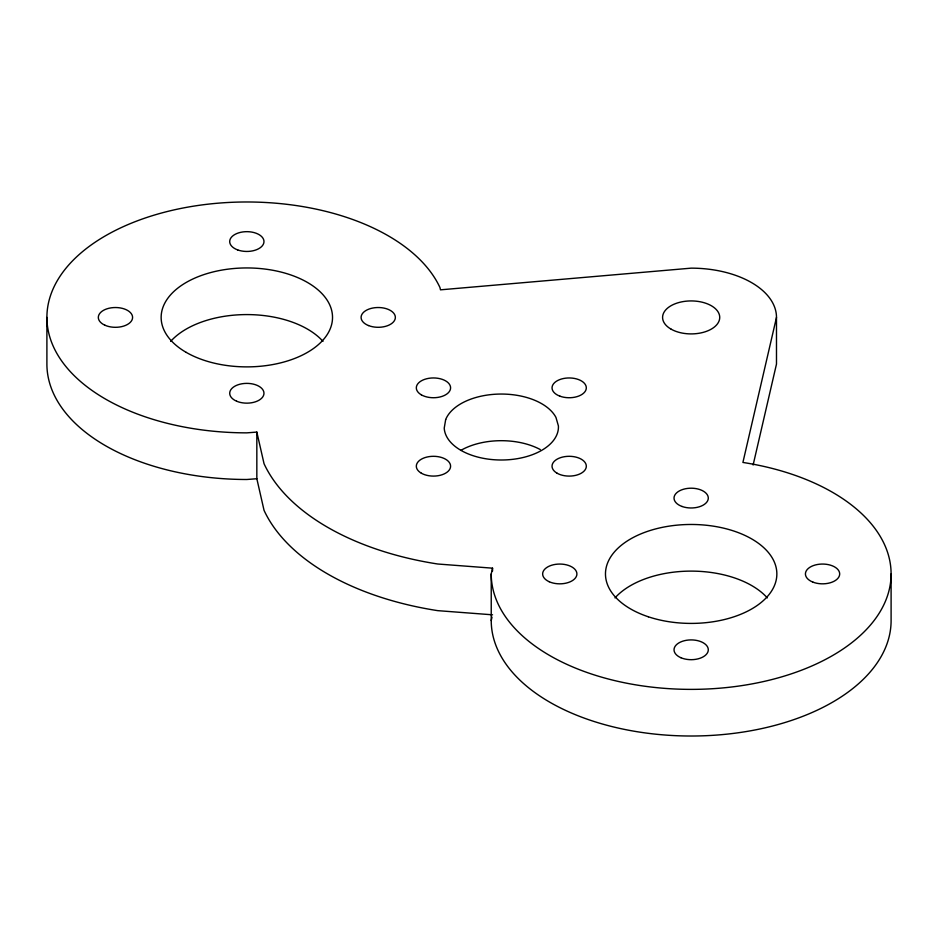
<?xml version="1.0" encoding="UTF-8"?>
<svg xmlns="http://www.w3.org/2000/svg" width="938" height="938" viewBox="0 0 938 938"><rect width="100%" height="100%" fill="white"/><g stroke="black" fill="none" stroke-linecap="round" stroke-linejoin="round"><path stroke-width="1.41" d="M891.1 573.939L891.1 620.581A199.935 115.433 0 0 1 691.165 736.013A199.935 115.433 0 0 1 491.231 620.581L491.231 573.939L492.544 568.17L437.741 564.008A245.639 141.814 0 0 1 264.047 463.724L256.836 432.09L246.835 432.852A199.935 115.433 0 0 1 47.662 327.479A199.935 115.433 0 0 1 212.117 203.734A199.935 115.433 0 0 1 439.957 287.532L440.485 289.83L691.165 268.151A85.323 49.257 0 0 1 776.488 317.419L776.488 364.061L753.12 465.014M491.231 620.581L492.016 617.122M776.488 317.419L742.908 462.446A199.935 115.433 0 0 1 888.063 593.989A199.935 115.433 0 0 1 673.742 688.938A199.935 115.433 0 0 1 491.231 573.939M492.544 614.812L437.741 610.65A245.639 141.814 0 0 1 264.047 510.366L256.836 478.732L246.835 479.494A199.935 115.433 0 0 1 46.9 364.061L46.9 317.419M492.544 568.17L492.544 571.09M256.836 432.09L256.836 478.732M460.746 450.451A57.124 32.982 0 0 1 540.335 449.583M615.011 597.905A85.686 49.468 0 0 1 691.165 571.113A85.686 49.468 0 0 1 767.319 597.905M170.681 341.373A85.686 49.468 0 0 1 246.835 314.582A85.686 49.468 0 0 1 322.989 341.373M445.679 419.556L444.225 428.127A57.124 32.982 0 0 0 503.225 459.983A57.124 32.982 0 0 0 558.403 425.922L555.964 417.433A57.124 32.982 0 0 0 499.415 394.066A57.124 32.982 0 0 0 445.679 419.556M559.892 396.164A17.142 9.896 0 0 0 586.297 388.332A17.142 9.896 0 0 0 561.346 379.046A17.142 9.896 0 0 0 559.892 396.164M104.88 325.205A17.142 9.896 0 0 0 132.422 318.803A17.142 9.896 0 0 0 109.054 308.239A17.142 9.896 0 0 0 104.88 325.205M557.055 473.198A17.142 9.896 0 0 0 585.734 468.766A17.142 9.896 0 0 0 564.735 456.642A17.142 9.896 0 0 0 557.055 473.198M421.338 473.198A17.142 9.896 0 0 0 450.006 468.766A17.142 9.896 0 0 0 429.018 456.642A17.142 9.896 0 0 0 421.338 473.198M648.322 616.782A85.686 49.468 0 0 0 776.852 573.939A85.686 49.468 0 0 0 648.322 531.096A85.686 49.468 0 0 0 648.322 616.782M671.221 329.226A28.562 16.485 0 0 0 718.848 321.476A28.562 16.485 0 0 0 683.427 301.544A28.562 16.485 0 0 0 671.221 329.226M421.338 394.839A17.142 9.896 0 0 0 450.006 390.407A17.142 9.896 0 0 0 429.018 378.284A17.142 9.896 0 0 0 421.338 394.839M680.965 657.749A17.142 9.896 0 0 0 708.19 650.913A17.142 9.896 0 0 0 684.33 640.724A17.142 9.896 0 0 0 680.965 657.749M368.528 325.568A17.142 9.896 0 0 0 395.308 318.181A17.142 9.896 0 0 0 370.827 308.485A17.142 9.896 0 0 0 368.528 325.568M186.252 352.395A85.686 49.468 0 0 0 329.601 330.223A85.686 49.468 0 0 0 224.663 269.628A85.686 49.468 0 0 0 186.252 352.395M237.724 249.942A17.142 9.896 0 0 0 263.965 241.922A17.142 9.896 0 0 0 238.815 232.812A17.142 9.896 0 0 0 237.724 249.942M682.055 506.473A17.142 9.896 0 0 0 708.284 498.453A17.142 9.896 0 0 0 683.145 489.343A17.142 9.896 0 0 0 682.055 506.473M812.859 582.099A17.142 9.896 0 0 0 839.639 574.713A17.142 9.896 0 0 0 815.157 565.016A17.142 9.896 0 0 0 812.859 582.099M549.211 581.736A17.142 9.896 0 0 0 576.741 575.334A17.142 9.896 0 0 0 553.373 564.77A17.142 9.896 0 0 0 549.211 581.736M236.646 401.218A17.142 9.896 0 0 0 263.859 394.394A17.142 9.896 0 0 0 239.999 384.193A17.142 9.896 0 0 0 236.646 401.218"/></g></svg>
